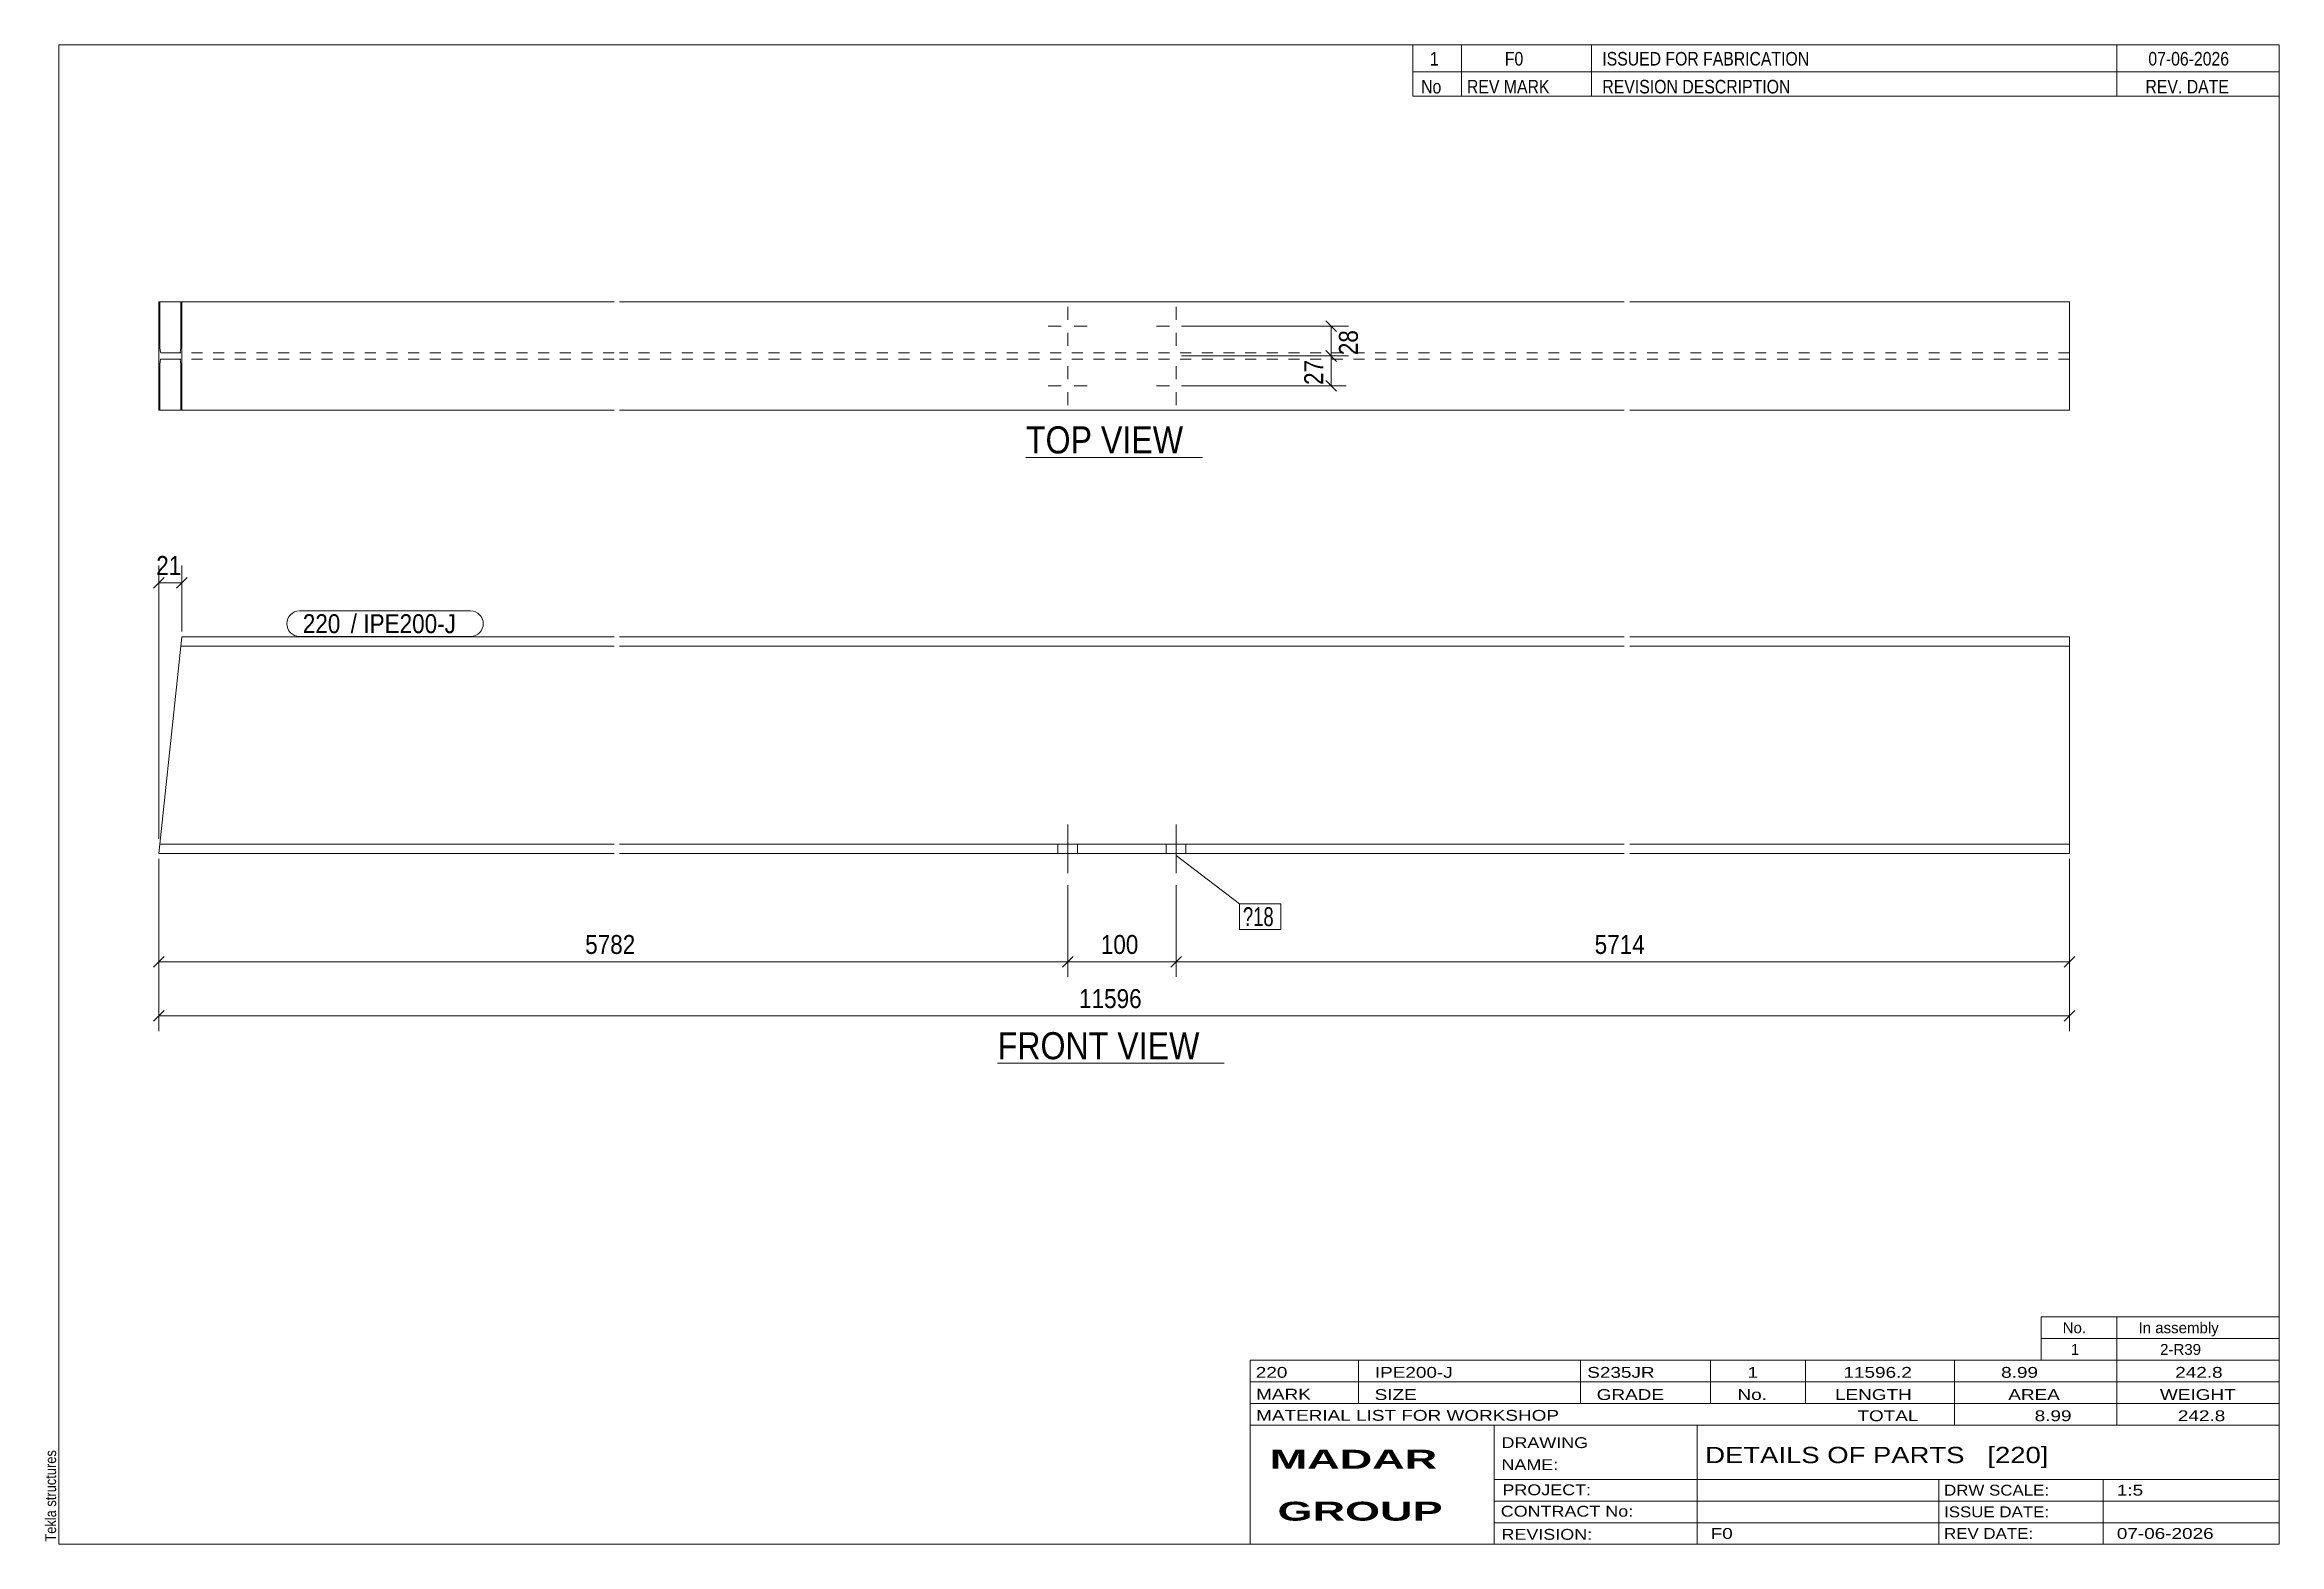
# Model space of a CAD drawing. Header units: millimetres. Extents: x 2 to 415, y 5 to 282.
import ezdxf

# ---------------------------------------------------------------- set-up
doc = ezdxf.new("R2010")
doc.units = ezdxf.units.MM
doc.linetypes.add('XKITLINE00', pattern=[0])
doc.linetypes.add('XKITLINE02', pattern=[4, 2, -2])
for name, color, linetype, lineweight in [('Bolt', 3, 'Continuous', 0), ('BoltMark', 7, 'Continuous', 0), ('Dimensions', 7, 'Continuous', 0), ('DrawingSheet', 5, 'Continuous', 0), ('OtherObjectType', 7, 'Continuous', 0), ('Part', 2, 'Continuous', 0), ('PartMark', 7, 'Continuous', 0)]:
    doc.layers.add(name, color=color, linetype=linetype, lineweight=lineweight)
doc.styles.add('ARIAL', font='ARIAL.TTF')
doc.styles.add('ARIAL_BOLD', font='ARIALBD.TTF')
doc.styles.add('ARIAL_NARROW', font='ARIALN.TTF')

# ---------------------------------------------------------------- blocks, each defined once
blk = doc.blocks.new('*A1')
at = {"layer": 'Bolt', "color": 3, "linetype": 'XKITLINE00', "lineweight": 0}
for p, q in [((191.29, 137.95), (191.29, 128.95)), ((191.29, 137.95), (191.29, 128.95)), ((211.29, 137.95), (211.29, 128.95)), ((211.29, 137.95), (211.29, 128.95)), ((189.49, 134.3), (189.49, 132.6)), ((189.49, 134.3), (189.49, 132.6)), ((193.09, 134.3), (193.09, 132.6)), ((193.09, 134.3), (193.09, 132.6)), ((209.49, 134.3), (209.49, 132.6)), ((209.49, 134.3), (209.49, 132.6)), ((213.09, 134.3), (213.09, 132.6)), ((213.09, 134.3), (213.09, 132.6))]:
    blk.add_line(p, q, dxfattribs=at)
blk = doc.blocks.new('*A2')
at = {"layer": 'Part', "color": 2, "linetype": 'XKITLINE00', "lineweight": 0}
for p, q in [((27.7, 172.6), (23.48, 132.6)), ((107.52, 170.9), (27.52, 170.9)), ((107.52, 172.6), (27.7, 172.6)), ((294.06, 172.6), (108.52, 172.6)), ((294.06, 170.9), (108.52, 170.9)), ((376.26, 172.6), (295.06, 172.6)), ((376.26, 170.9), (295.06, 170.9)), ((376.26, 172.6), (376.26, 169.3)), ((376.26, 169.3), (376.26, 135.9)), ((107.52, 132.6), (23.48, 132.6)), ((107.52, 134.3), (23.66, 134.3)), ((294.06, 134.3), (108.52, 134.3)), ((294.06, 132.6), (108.52, 132.6)), ((376.26, 134.3), (295.06, 134.3)), ((376.26, 132.6), (295.06, 132.6)), ((376.26, 135.9), (376.26, 134.3)), ((376.26, 134.3), (376.26, 132.6))]:
    blk.add_line(p, q, dxfattribs=at)
at = {"layer": 'Part', "color": 7, "linetype": 'XKITLINE02', "lineweight": 0}
for p, q in [((376.26, 134.42), (376.26, 135.29)), ((376.26, 134.3), (376.26, 134.42))]:
    blk.add_line(p, q, dxfattribs=at)
blk = doc.blocks.new('*A3')
at = {"layer": 'Bolt', "color": 3, "linetype": 'XKITLINE00', "lineweight": 0}
for p, q in [((191.29, 233.6), (191.29, 231.2)), ((211.29, 233.6), (211.29, 231.2)), ((187.69, 230), (190.09, 230)), ((191.29, 226.4), (191.29, 228.8)), ((194.89, 230), (192.49, 230)), ((207.69, 230), (210.09, 230)), ((211.29, 226.4), (211.29, 228.8)), ((214.89, 230), (212.49, 230)), ((187.69, 219), (190.09, 219)), ((191.29, 222.6), (191.29, 220.2)), ((194.89, 219), (192.49, 219)), ((207.69, 219), (210.09, 219)), ((211.29, 222.6), (211.29, 220.2)), ((214.89, 219), (212.49, 219)), ((191.29, 215.4), (191.29, 217.8)), ((211.29, 215.4), (211.29, 217.8))]:
    blk.add_line(p, q, dxfattribs=at)
blk = doc.blocks.new('*A4')
at = {"layer": 'Part', "color": 2, "linetype": 'XKITLINE00', "lineweight": 0}
for p, q in [((23.48, 214.5), (23.48, 234.5)), ((23.66, 234.5), (23.48, 234.5)), ((23.66, 226.66), (23.66, 234.5)), ((27.52, 234.5), (23.66, 234.5)), ((27.7, 234.5), (27.52, 234.5)), ((27.52, 234.5), (27.52, 226.66)), ((27.7, 214.5), (27.7, 234.5)), ((107.52, 234.5), (27.7, 234.5)), ((294.06, 234.5), (108.52, 234.5)), ((376.26, 234.5), (295.06, 234.5)), ((376.26, 234.5), (376.26, 214.5)), ((23.67, 226.05), (23.66, 226.66)), ((23.66, 222.34), (23.67, 222.95)), ((23.71, 225.53), (23.67, 226.05)), ((23.67, 222.95), (23.71, 223.47)), ((23.76, 225.18), (23.71, 225.53)), ((23.71, 223.47), (23.76, 223.82)), ((23.83, 225.06), (23.76, 225.18)), ((23.76, 223.82), (23.83, 223.94)), ((27.35, 225.06), (23.83, 225.06)), ((27.35, 223.94), (23.83, 223.94)), ((27.41, 225.18), (27.35, 225.06)), ((27.35, 223.94), (27.41, 223.82)), ((27.47, 225.53), (27.41, 225.18)), ((27.41, 223.82), (27.47, 223.47)), ((27.51, 226.05), (27.47, 225.53)), ((27.47, 223.47), (27.51, 222.95)), ((27.52, 226.66), (27.51, 226.05)), ((27.51, 222.95), (27.52, 222.34)), ((23.66, 214.5), (23.66, 222.34)), ((27.52, 214.5), (27.52, 222.34)), ((23.48, 214.5), (107.52, 214.5)), ((108.52, 214.5), (294.06, 214.5)), ((295.06, 214.5), (376.26, 214.5))]:
    blk.add_line(p, q, dxfattribs=at)
at = {"layer": 'Part', "color": 7, "linetype": 'XKITLINE02', "lineweight": 0}
for p, q in [((23.66, 234.5), (23.48, 234.5)), ((27.7, 234.5), (27.52, 234.5)), ((107.52, 225.06), (27.35, 225.06)), ((107.52, 223.94), (27.35, 223.94)), ((294.06, 225.06), (108.52, 225.06)), ((294.06, 223.94), (108.52, 223.94)), ((376.26, 225.06), (295.06, 225.06)), ((376.26, 223.94), (295.06, 223.94)), ((23.66, 214.5), (23.48, 214.5)), ((27.7, 214.5), (27.52, 214.5)), ((27.52, 214.5), (27.7, 214.5)), ((27.7, 214.5), (27.52, 214.5))]:
    blk.add_line(p, q, dxfattribs=at)
blk = doc.blocks.new('*A5')
at = {"layer": 'DrawingSheet', "color": 5, "linetype": 'XKITLINE00', "lineweight": 0}
for p, q in [((415, 282), (5, 282)), ((5, 282), (5, 5)), ((415, 5), (415, 282)), ((5, 5), (415, 5))]:
    blk.add_line(p, q, dxfattribs=at)
at = {"layer": 'DrawingSheet', "color": 5, "style": 'ARIAL', "width": 0.85}
blk.add_text('Tekla structures', height=2, rotation=90, dxfattribs=at).set_placement((4.5, 5.5))
blk = doc.blocks.new('*A6')
at = {"layer": 'OtherObjectType', "color": 7, "linetype": 'XKITLINE00', "lineweight": 0}
for p, q in [((371, 47), (415, 47)), ((371, 43), (371, 47)), ((385, 43), (385, 47)), ((415, 43), (415, 47)), ((371, 43), (415, 43)), ((371, 39), (371, 43)), ((385, 39), (385, 43)), ((415, 39), (415, 43)), ((371, 39), (415, 39))]:
    blk.add_line(p, q, dxfattribs=at)
at = {"layer": 'OtherObjectType', "color": 7, "style": 'ARIAL_NARROW', "width": 1.211571}
for s, p in [('No.', (375, 44)), ('In assembly', (389, 44)), ('1', (376.5, 40)), ('2-R39', (392.99, 40))]:
    blk.add_text(s, height=2, dxfattribs=at).set_placement(p)
blk = doc.blocks.new('*A7')
at = {"layer": 'OtherObjectType', "color": 7, "linetype": 'XKITLINE00', "lineweight": 0}
for p, q in [((255, 282), (415, 282)), ((415, 282), (255, 282)), ((255, 282), (255, 277)), ((264, 282), (264, 277)), ((288, 282), (288, 277)), ((385, 282), (385, 277)), ((415, 282), (415, 277)), ((255, 277), (415, 277)), ((255, 277), (255, 272.5)), ((255, 277), (415, 277)), ((264, 277), (264, 272.5)), ((288, 277), (288, 272.5)), ((385, 277), (385, 272.5)), ((415, 277), (415, 272.5)), ((415, 272.5), (255, 272.5))]:
    blk.add_line(p, q, dxfattribs=at)
at = {"layer": 'OtherObjectType', "color": 7, "style": 'ARIAL_NARROW'}
for s, width, p in [('1', 1.017001, (258.16, 278.15)), ('F0', 1.017001, (272, 278.15)), ('ISSUED FOR FABRICATION', 1.017001, (290, 278.15)), ('07-06-2026', 1.017001, (390.82, 278.15)), ('No', 1.02, (256.54, 273)), ('REV MARK', 1.02, (265, 273)), ('REVISION DESCRIPTION', 1.02, (290, 273)), ('REV. DATE', 1.02, (390.28, 273))]:
    blk.add_text(s, height=2.5, dxfattribs=dict(at, width=width)).set_placement(p)
blk = doc.blocks.new('*A8')
at = {"layer": 'OtherObjectType', "color": 7, "linetype": 'XKITLINE00', "lineweight": 0}
for p, q in [((225, 39), (415, 39)), ((225, 39), (225, 35)), ((225, 39), (415, 39)), ((245, 35), (245, 39)), ((286, 35), (286, 39)), ((310, 35), (310, 39)), ((327.5, 35), (327.5, 39)), ((355, 35), (355, 39)), ((385, 35), (385, 39)), ((415, 35), (415, 39)), ((225, 35), (415, 35)), ((225, 35), (225, 5)), ((225, 35), (415, 35)), ((245, 31), (245, 35)), ((286, 31), (286, 35)), ((310, 31), (310, 35)), ((327.5, 31), (327.5, 35)), ((355, 31), (355, 35)), ((385, 31), (385, 35)), ((415, 31), (415, 35)), ((225, 31), (415, 31)), ((355, 27), (355, 31)), ((385, 27), (385, 31)), ((415, 27), (415, 31)), ((225, 27), (415, 27)), ((270, 21), (270, 27)), ((307.5, 17), (307.5, 27)), ((415, 21), (415, 27)), ((270, 21), (270, 5)), ((415, 17), (415, 21)), ((270, 17), (415, 17)), ((307.5, 5), (307.5, 17)), ((352.16, 13), (352.16, 17)), ((382.5, 5), (382.5, 17)), ((415, 13), (415, 17)), ((270, 13), (415, 13)), ((352.16, 5), (352.16, 13)), ((415, 9), (415, 13)), ((270, 9), (415, 9)), ((415, 5), (415, 9)), ((225, 5), (415, 5)), ((262.5, 5), (415, 5))]:
    blk.add_line(p, q, dxfattribs=at)
at = {"layer": 'OtherObjectType', "color": 7, "style": 'ARIAL_NARROW'}
for s, height, width, p in [('220', 2, 1.525501, (226.01, 35.76)), ('IPE200-J', 2, 1.525501, (248, 35.76)), ('S235JR', 2, 1.525501, (287.22, 35.76)), ('1', 2, 1.525501, (316.82, 35.76)), ('11596.2', 2, 1.525501, (334.52, 35.76)), ('8.99', 2, 1.525501, (363.64, 35.76)), ('242.8', 2, 1.525501, (395.78, 35.76)), ('MARK', 2, 1.525501, (226.08, 31.73)), ('SIZE', 2, 1.525501, (247.96, 31.66)), ('GRADE', 2, 1.525501, (288.96, 31.66)), ('No.', 2, 1.525501, (314.96, 31.66)), ('LENGTH', 2, 1.525501, (332.96, 31.66)), ('AREA', 2, 1.525501, (364.96, 31.66)), ('WEIGHT', 2, 1.525501, (392.96, 31.66)), ('MATERIAL LIST FOR WORKSHOP', 2, 1.525501, (226.08, 27.82)), ('TOTAL', 2, 1.525501, (337.1, 27.75)), ('8.99', 2, 1.525501, (369.83, 27.75)), ('242.8', 2, 1.525501, (396.27, 27.75)), ('DRAWING', 2, 1.445, (271.38, 22.78)), ('NAME:', 2, 1.445, (271.38, 18.72)), ('DETAILS OF PARTS   [220]', 3, 1.474651, (309, 20)), ('PROJECT:', 2, 1.445, (271.55, 14.07)), ('DRW SCALE:', 2, 1.36, (353.1, 14)), ('1:5', 2, 1.525501, (385, 14)), ('CONTRACT No:', 2, 1.445, (271.25, 10.11)), ('ISSUE DATE:', 2, 1.36, (353.1, 10)), ('REVISION:', 2, 1.445, (271.38, 5.84)), ('F0', 2, 1.525501, (310, 6)), ('REV DATE:', 2, 1.36, (353.1, 6)), ('07-06-2026', 2, 1.525501, (385, 6))]:
    blk.add_text(s, height=height, dxfattribs=dict(at, width=width)).set_placement(p)
at = {"layer": 'OtherObjectType', "color": 1, "style": 'ARIAL_BOLD', "width": 1.7}
for s, p in [('MADAR ', (228.58, 18.97)), ('GROUP', (230.03, 9.37))]:
    blk.add_text(s, height=3.5, dxfattribs=at).set_placement(p)
blk = doc.blocks.new('*A9')
at = {"layer": 'Dimensions', "color": 7, "linetype": 'XKITLINE00', "lineweight": 0}
for p, q in [((23.48, 131.6), (23.48, 99.8)), ((376.26, 131.6), (376.26, 99.8)), ((24.47, 103.59), (22.49, 101.61)), ((377.25, 103.59), (375.27, 101.61)), ((23.48, 102.6), (376.26, 102.6))]:
    blk.add_line(p, q, dxfattribs=at)
at = {"layer": 'Dimensions', "color": 3}
for p in [(23.48, 102.6), (376.26, 102.6)]:
    blk.add_point(p, dxfattribs=at)
at = {"layer": 'Dimensions', "color": 3, "style": 'ARIAL', "width": 0.85}
blk.add_text('11596', height=3.5, dxfattribs=at).set_placement((193.38, 104.05))
blk = doc.blocks.new('*A10')
at = {"layer": 'Dimensions', "color": 7, "linetype": 'XKITLINE00', "lineweight": 0}
for p, q in [((23.48, 135.3), (23.48, 185.8)), ((27.7, 173.6), (27.7, 185.8)), ((24.47, 183.59), (22.49, 181.61)), ((23.48, 182.6), (27.7, 182.6)), ((28.69, 183.59), (26.71, 181.61))]:
    blk.add_line(p, q, dxfattribs=at)
at = {"layer": 'Dimensions', "color": 3}
for p in [(23.48, 182.6), (27.7, 182.6)]:
    blk.add_point(p, dxfattribs=at)
at = {"layer": 'Dimensions', "color": 3, "style": 'ARIAL', "width": 0.85}
blk.add_text('21', height=3.5, dxfattribs=at).set_placement((22.99, 184.05))
blk = doc.blocks.new('*A11')
at = {"layer": 'Dimensions', "color": 7, "linetype": 'XKITLINE00', "lineweight": 0}
for p, q in [((23.48, 131.6), (23.48, 109.8)), ((191.29, 126.75), (191.29, 109.8)), ((24.47, 113.59), (22.49, 111.61)), ((23.48, 112.6), (191.29, 112.6)), ((192.28, 113.59), (190.3, 111.61))]:
    blk.add_line(p, q, dxfattribs=at)
at = {"layer": 'Dimensions', "color": 3}
for p in [(23.48, 112.6), (191.29, 112.6)]:
    blk.add_point(p, dxfattribs=at)
at = {"layer": 'Dimensions', "color": 3, "style": 'ARIAL', "width": 0.85}
blk.add_text('5782', height=3.5, dxfattribs=at).set_placement((102.19, 114.05))
blk = doc.blocks.new('*A12')
at = {"layer": 'Dimensions', "color": 7, "linetype": 'XKITLINE00', "lineweight": 0}
for p, q in [((191.29, 126.75), (191.29, 109.8)), ((211.29, 126.75), (211.29, 109.8)), ((192.28, 113.59), (190.3, 111.61)), ((191.29, 112.6), (211.29, 112.6)), ((212.28, 113.59), (210.3, 111.61))]:
    blk.add_line(p, q, dxfattribs=at)
at = {"layer": 'Dimensions', "color": 3}
for p in [(191.29, 112.6), (211.29, 112.6)]:
    blk.add_point(p, dxfattribs=at)
at = {"layer": 'Dimensions', "color": 3, "style": 'ARIAL', "width": 0.85}
blk.add_text('100', height=3.5, dxfattribs=at).set_placement((197.4, 114.05))
blk = doc.blocks.new('*A13')
at = {"layer": 'Dimensions', "color": 7, "linetype": 'XKITLINE00', "lineweight": 0}
for p, q in [((376.26, 131.6), (376.26, 109.8)), ((211.29, 126.75), (211.29, 109.8)), ((212.28, 113.59), (210.3, 111.61)), ((211.29, 112.6), (376.26, 112.6)), ((377.25, 113.59), (375.27, 111.61))]:
    blk.add_line(p, q, dxfattribs=at)
at = {"layer": 'Dimensions', "color": 3}
for p in [(211.29, 112.6), (376.26, 112.6)]:
    blk.add_point(p, dxfattribs=at)
at = {"layer": 'Dimensions', "color": 3, "style": 'ARIAL', "width": 0.85}
blk.add_text('5714', height=3.5, dxfattribs=at).set_placement((288.58, 114.05))
blk = doc.blocks.new('*A14')
at = {"layer": 'BoltMark', "color": 7, "linetype": 'XKITLINE00', "lineweight": 0}
for p, q in [((211.29, 132.25), (223.03, 123.29)), ((223.03, 123.29), (230.61, 123.29)), ((223.03, 118.59), (223.03, 123.29)), ((230.61, 118.59), (230.61, 123.29)), ((223.03, 118.59), (230.61, 118.59))]:
    blk.add_line(p, q, dxfattribs=at)
at = {"layer": 'BoltMark', "color": 3, "style": 'ARIAL_NARROW', "width": 0.85}
blk.add_text('?18', height=3.5, dxfattribs=at).set_placement((223.63, 119.19))
blk = doc.blocks.new('*A15')
at = {"layer": 'PartMark', "color": 7, "linetype": 'XKITLINE00', "lineweight": 0}
for p, q in [((49.45, 177.4), (81.03, 177.4)), ((49.45, 172.7), (81.03, 172.7))]:
    blk.add_line(p, q, dxfattribs=at)
for centre, start, end in [((49.45, 175.05), 90, 270), ((81.03, 175.05), 270, 90)]:
    blk.add_arc(centre, 2.35, start, end, dxfattribs=at)
at = {"layer": 'PartMark', "color": 1, "style": 'ARIAL', "width": 0.85}
blk.add_text('220', height=3.5, dxfattribs=at).set_placement((50.05, 173.3))
at = {"layer": 'PartMark', "color": 3, "style": 'ARIAL', "width": 0.85}
for s, p in [('/', (58.89, 173.3)), ('IPE200-J', (61.23, 173.3))]:
    blk.add_text(s, height=3.5, dxfattribs=at).set_placement(p)
blk = doc.blocks.new('*A16')
at = {"layer": 'OtherObjectType', "color": 7, "linetype": 'XKITLINE00', "lineweight": 0}
blk.add_line((178.35, 93.85), (220.2, 93.85), dxfattribs=at)
at = {"layer": 'OtherObjectType', "color": 3, "style": 'ARIAL', "width": 0.85}
blk.add_text('FRONT VIEW', height=5, dxfattribs=at).set_placement((178.35, 94.6))
blk = doc.blocks.new('*A17')
at = {"layer": 'Dimensions', "color": 7, "linetype": 'XKITLINE00', "lineweight": 0}
for p, q in [((212.29, 224.5), (242.71, 224.5)), ((238.92, 225.49), (240.9, 223.51)), ((239.91, 219), (239.91, 224.5)), ((212.29, 219), (242.71, 219)), ((238.92, 219.99), (240.9, 218.01))]:
    blk.add_line(p, q, dxfattribs=at)
at = {"layer": 'Dimensions', "color": 3}
for p in [(239.91, 224.5), (239.91, 219)]:
    blk.add_point(p, dxfattribs=at)
at = {"layer": 'Dimensions', "color": 3, "style": 'ARIAL', "width": 0.85}
blk.add_text('27', height=3.5, rotation=90.0002, dxfattribs=at).set_placement((238.46, 219.15))
blk = doc.blocks.new('*A18')
at = {"layer": 'Dimensions', "color": 7, "linetype": 'XKITLINE00', "lineweight": 0}
for p, q in [((212.29, 230), (243.11, 230)), ((238.92, 230.99), (240.9, 229.01)), ((239.91, 224.5), (239.91, 230)), ((212.29, 224.5), (243.11, 224.5)), ((238.92, 225.49), (240.9, 223.51))]:
    blk.add_line(p, q, dxfattribs=at)
at = {"layer": 'Dimensions', "color": 3}
for p in [(239.91, 230), (239.91, 224.5)]:
    blk.add_point(p, dxfattribs=at)
at = {"layer": 'Dimensions', "color": 3, "style": 'ARIAL', "width": 0.85}
blk.add_text('28', height=3.5, rotation=90.0002, dxfattribs=at).set_placement((244.86, 224.65))
blk = doc.blocks.new('*A19')
at = {"layer": 'OtherObjectType', "color": 7, "linetype": 'XKITLINE00', "lineweight": 0}
blk.add_line((183.57, 205.75), (216.17, 205.75), dxfattribs=at)
at = {"layer": 'OtherObjectType', "color": 3, "style": 'ARIAL', "width": 0.85}
blk.add_text('TOP VIEW', height=5, dxfattribs=at).set_placement((183.57, 206.5))

msp = doc.modelspace()

# ---------------------------------------------------------------- block references
at = {"lineweight": 0}
for name in ['*A5', '*A7', '*A4', '*A3', '*A18', '*A17', '*A19', '*A10', '*A15', '*A2', '*A1', '*A14', '*A9', '*A11', '*A13', '*A12', '*A16', '*A6', '*A8']:
    msp.add_blockref(name, (0, 0), dxfattribs=at)

doc.saveas('drawing.dxf')
